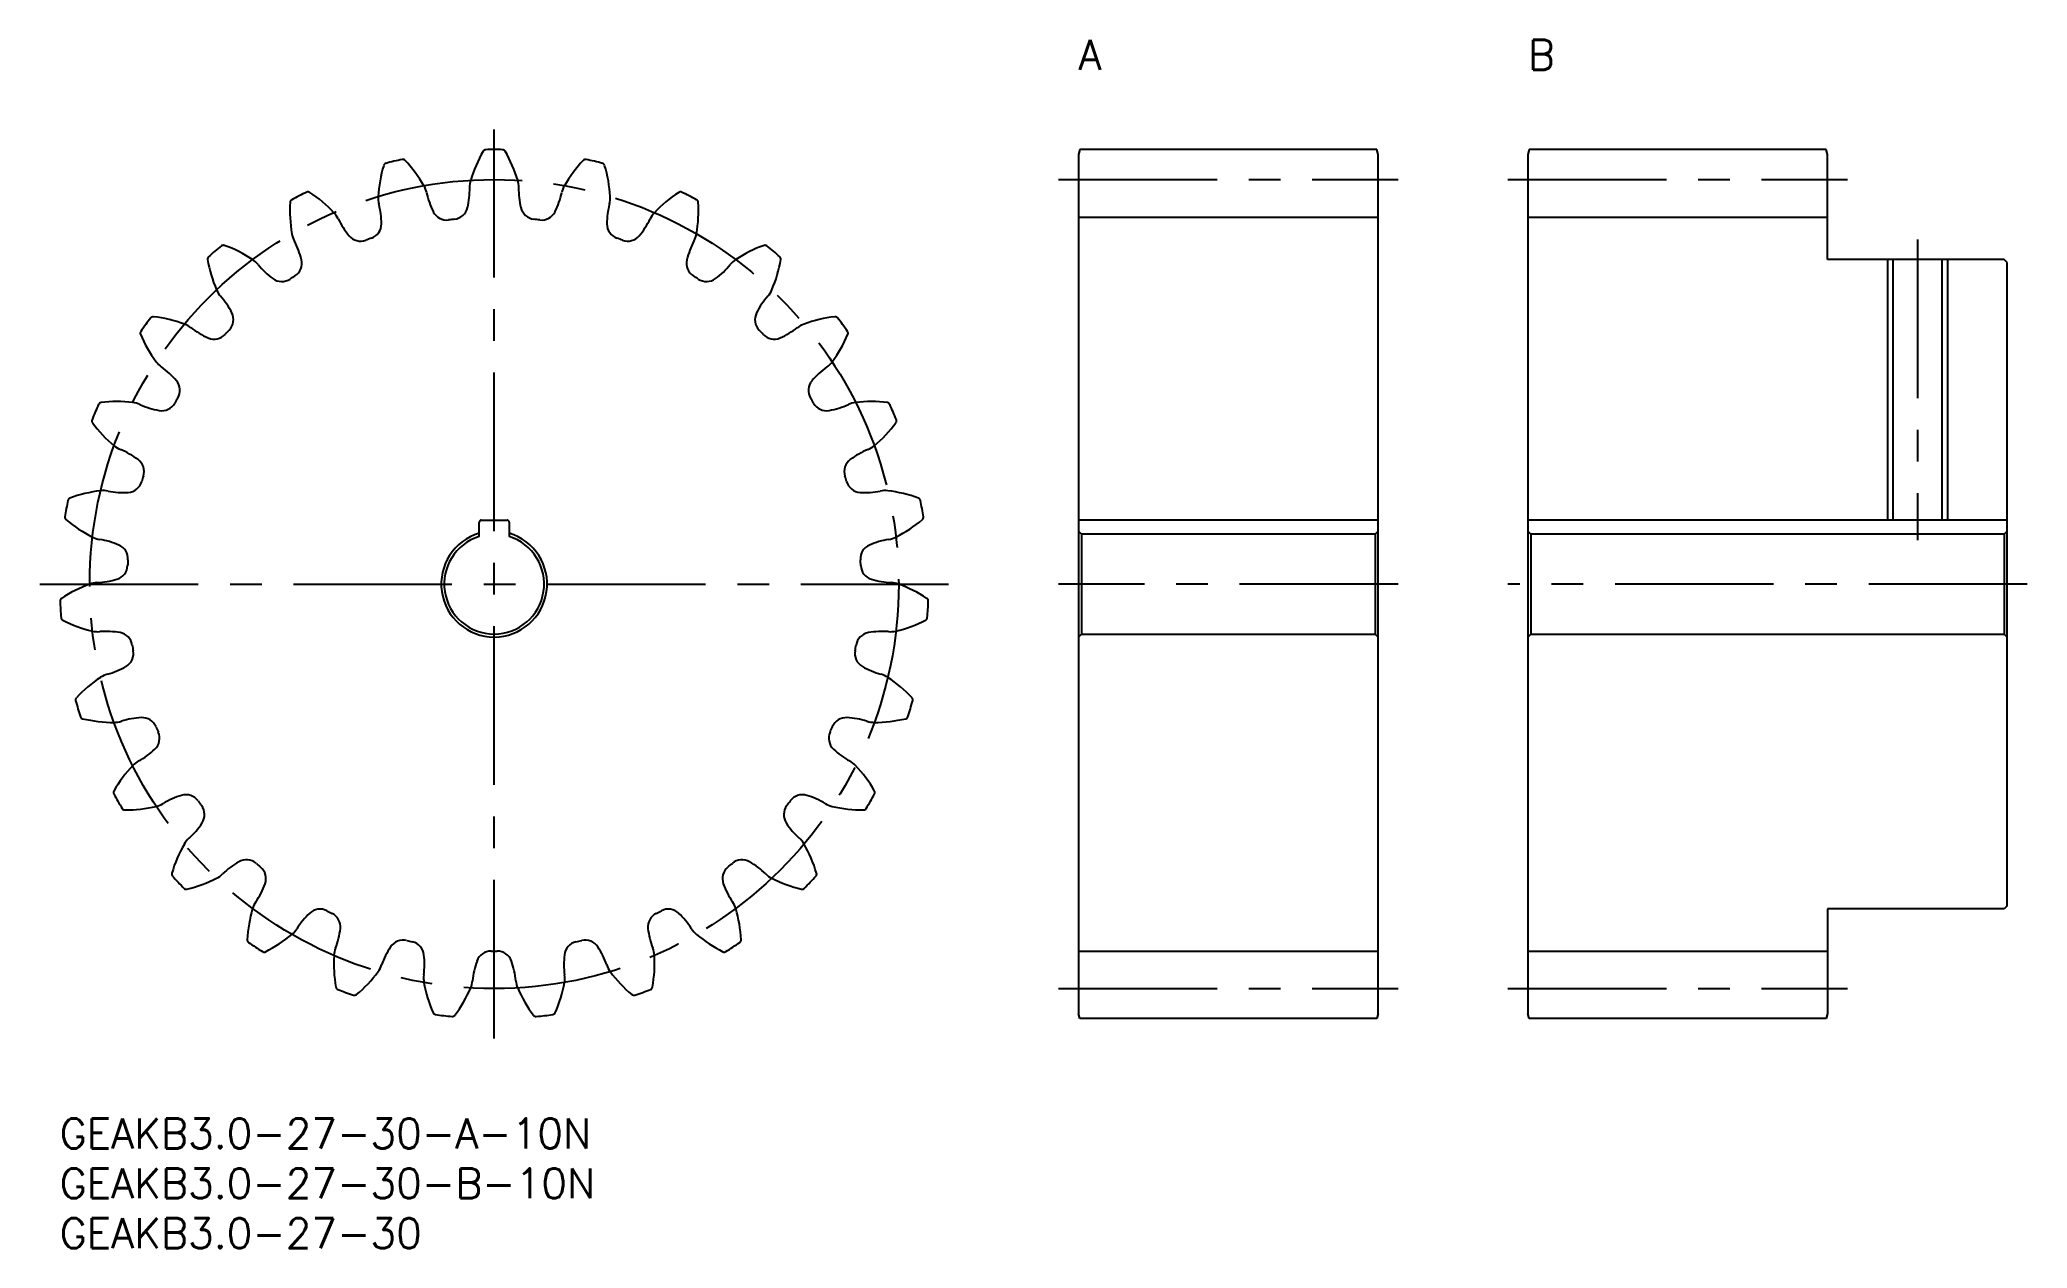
# Model space of a CAD drawing. Extents: x -2 to 197, y -13 to 108.
import ezdxf

# ---------------------------------------------------------------- set-up
doc = ezdxf.new("R2010")
doc.units = 0
doc.header["$LTSCALE"] = 0.5
doc.linetypes.add('CENTER', pattern=[50.8, 31.75, -6.35, 6.35, -6.35])
for name, color, linetype in [('MSM_CENTER', 1, 'CENTER'), ('MSM_CONTINUOUS', 7, 'CONTINUOUS'), ('MSM_NARROW', 5, 'CONTINUOUS'), ('MSM_PART_NUMBER', 7, 'CONTINUOUS')]:
    doc.layers.add(name, color=color, linetype=linetype)
doc.styles.get("Standard").update_dxf_attribs({"font": 'txt.shx', "height": 1, "bigfont": 'bigfont.shx'})

# ---------------------------------------------------------------- blocks, each defined once
blk = doc.blocks.new('*U2')
at = {"layer": 'MSM_PART_NUMBER'}
blk.add_text('GEAKB3.0-27-30-A-10N', height=3, dxfattribs=at).set_placement((0, -3))
blk = doc.blocks.new('*U3')
at = {"layer": 'MSM_PART_NUMBER'}
blk.add_text('GEAKB3.0-27-30-B-10N', height=3, dxfattribs=at).set_placement((0, -8))
blk = doc.blocks.new('*U5')
at = {"layer": 'MSM_PART_NUMBER'}
blk.add_text('GEAKB3.0-27-30', height=3, dxfattribs=at).set_placement((0, -13))
blk = doc.blocks.new('*U6')
at = {"layer": 'MSM_PART_NUMBER'}
blk.add_text('A', height=3, dxfattribs=at).set_placement((102, 105))
blk = doc.blocks.new('*U7')
at = {"layer": 'MSM_PART_NUMBER'}
blk.add_text('B', height=3, dxfattribs=at).set_placement((147, 105))

msp = doc.modelspace()

# ---------------------------------------------------------------- linework, layer by layer
at = {"layer": 'MSM_CENTER'}
for p, q in [((43.5, 8), (43.5, 99)), ((100, 94), (134, 94)), ((145, 94), (179, 94)), ((186, 88), (186, 57.9)), ((-2, 53.5), (89, 53.5)), ((134, 53.5), (100, 53.5)), ((197, 53.5), (145, 53.5)), ((100, 13), (134, 13)), ((145, 13), (179, 13))]:
    msp.add_line(p, q, dxfattribs=at)
msp.add_circle((43.5, 53.5), 40.5, dxfattribs=at)
at = {"layer": 'MSM_CONTINUOUS'}
for p, q in [((102.13, 97), (102, 96.5)), ((102, 96.5), (102, 10.5)), ((131.87, 97), (102.13, 97)), ((132, 96.5), (131.87, 97)), ((132, 10.5), (132, 96.5)), ((147.13, 97), (147, 96.5)), ((147, 96.5), (147, 10.5)), ((176.87, 97), (147.13, 97)), ((177, 96.5), (176.87, 97)), ((177, 86), (177, 96.5)), ((102, 90.25), (132, 90.25)), ((147, 90.25), (177, 90.25)), ((194.7, 86), (177, 86)), ((183.54, 86), (183.54, 59.9)), ((188.46, 86), (188.46, 59.9)), ((195, 85.7), (194.7, 86)), ((195, 21.3), (195, 85.7)), ((42, 58.27), (42, 59.7)), ((42.2, 59.9), (44.8, 59.9)), ((45, 59.7), (45, 58.27)), ((132, 59.9), (102, 59.9)), ((195, 59.9), (147, 59.9)), ((102, 58.8), (102.3, 58.5)), ((102.3, 58.5), (102.3, 48.5)), ((131.7, 58.5), (102.3, 58.5)), ((131.7, 58.5), (132, 58.8)), ((131.7, 58.5), (131.7, 48.5)), ((147, 58.8), (147.3, 58.5)), ((147.3, 58.5), (147.3, 48.5)), ((194.7, 58.5), (147.3, 58.5)), ((194.7, 58.5), (195, 58.8)), ((194.7, 58.5), (194.7, 48.5)), ((102.3, 48.5), (102, 48.2)), ((102.3, 48.5), (131.7, 48.5)), ((132, 48.2), (131.7, 48.5)), ((147.3, 48.5), (147, 48.2)), ((147.3, 48.5), (194.7, 48.5)), ((195, 48.2), (194.7, 48.5)), ((194.7, 21), (177, 21)), ((177, 21), (177, 10.5)), ((195, 21.3), (194.7, 21)), ((102, 16.75), (132, 16.75)), ((147, 16.75), (177, 16.75)), ((102.13, 10), (102, 10.5)), ((131.87, 10), (102.13, 10)), ((132, 10.5), (131.87, 10)), ((147.13, 10), (147, 10.5)), ((176.87, 10), (147.13, 10)), ((177, 10.5), (176.87, 10))]:
    msp.add_line(p, q, dxfattribs=at)
for centre, radius, start, end in [((32.73, 95.34), 0.3, 104.4406, 163.1713), ((43.5, 53.5), 43.5, 102.226, 104.4406), ((34.35, 95.72), 0.3, 43.4953, 102.226), ((24.78, 86.63), 13.5, 30, 43.4953), ((54.08, 90.06), 13.5, 149.838, 163.3333), ((42.67, 96.69), 0.3, 91.1073, 149.838), ((43.5, 53.5), 43.5, 88.8927, 91.1073), ((44.33, 96.69), 0.3, 30.162, 88.8927), ((32.92, 90.06), 13.5, 16.6667, 30.162), ((62.22, 86.63), 13.5, 136.5047, 150), ((52.65, 95.72), 0.3, 77.774, 136.5047), ((43.5, 53.5), 43.5, 75.5594, 77.774), ((54.27, 95.34), 0.3, 16.8287, 75.5594), ((45.36, 91.51), 13.5, 163.1713, 176.6667), ((43.5, 93.23), 2.46, 163.3333, 180.8066), ((43.5, 93.23), 2.46, 359.1934, 16.6667), ((41.64, 91.51), 13.5, 3.3333, 16.8287), ((36.54, 90.92), 13.5, 176.5047, 190), ((23.37, 91.72), 0.3, 117.774, 176.5047), ((43.5, 53.5), 43.5, 115.5594, 117.774), ((24.86, 92.47), 0.3, 56.8287, 115.5594), ((17.64, 81.42), 13.5, 43.3333, 56.8287), ((34.34, 92.16), 2.46, 176.6666, 194.14), ((23.9, 89.53), 8.31, 0.1799, 14.14), ((34.34, 92.16), 2.46, 12.5267, 30), ((44.85, 94.49), 8.31, 192.5267, 206.4867), ((32.74, 93.07), 8.31, 346.8466, 0.8067), ((54.26, 93.07), 8.31, 179.1933, 193.1534), ((42.15, 94.49), 8.31, 333.5133, 347.4733), ((52.66, 92.16), 2.46, 150, 167.4733), ((63.1, 89.53), 8.31, 165.86, 179.8201), ((52.66, 92.16), 2.46, 345.86, 3.3333), ((69.36, 81.42), 13.5, 123.1713, 136.6667), ((62.14, 92.47), 0.3, 64.4406, 123.1713), ((43.5, 53.5), 43.5, 62.226, 64.4406), ((50.46, 90.92), 13.5, 350, 3.4953), ((63.63, 91.72), 0.3, 3.4953, 62.226), ((25.67, 89), 2.46, 25.86, 43.3334), ((35.36, 93.7), 8.31, 205.86, 219.8201), ((30.71, 89.55), 1.5, 289.5404, 0.1799), ((38.75, 91.45), 1.5, 206.4868, 277.1263), ((43.5, 53.5), 36.75, 96.2071, 97.1263), ((39.36, 91.53), 1.5, 276.2071, 346.8466), ((47.64, 91.53), 1.5, 193.1534, 263.7929), ((43.5, 53.5), 36.75, 82.8737, 83.7929), ((48.25, 91.45), 1.5, 262.8738, 333.5132), ((56.29, 89.55), 1.5, 179.8201, 250.4596), ((51.64, 93.7), 8.31, 320.1799, 334.14), ((61.33, 89), 2.46, 136.6666, 154.14), ((25.67, 89), 2.46, 190, 207.4733), ((16.12, 84.03), 8.31, 13.5133, 27.4733), ((30.13, 89.34), 1.5, 219.8201, 290.4596), ((43.5, 53.5), 36.75, 109.5404, 110.4596), ((43.5, 53.5), 36.75, 69.5404, 70.4596), ((56.87, 89.34), 1.5, 249.5404, 320.1799), ((70.88, 84.03), 8.31, 152.5267, 166.4867), ((61.33, 89), 2.46, 332.5267, 350), ((15.1, 86.05), 0.3, 131.1073, 189.838), ((28.1, 88.31), 13.5, 189.838, 203.3333), ((43.5, 53.5), 43.5, 128.8927, 131.1073), ((16.38, 87.12), 0.3, 70.162, 128.8927), ((11.9, 74.71), 13.5, 56.6667, 70.162), ((17.96, 83.93), 2.46, 39.1934, 56.6667), ((22.74, 85.62), 1.5, 302.8738, 13.5132), ((64.26, 85.62), 1.5, 166.4868, 237.1263), ((69.04, 83.93), 2.46, 123.3333, 140.8066), ((75.1, 74.71), 13.5, 109.838, 123.3333), ((70.62, 87.12), 0.3, 51.1073, 109.838), ((43.5, 53.5), 43.5, 48.8927, 51.1073), ((58.9, 88.31), 13.5, 336.6667, 350.162), ((71.9, 86.05), 0.3, 350.162, 48.8927), ((26.31, 90.74), 8.31, 219.1933, 233.1534), ((22.23, 85.29), 1.5, 233.1534, 303.7929), ((43.5, 53.5), 36.75, 122.8737, 123.7929), ((43.5, 53.5), 36.75, 56.2071, 57.1263), ((64.77, 85.29), 1.5, 236.2071, 306.8466), ((60.69, 90.74), 8.31, 306.8466, 320.8067), ((17.96, 83.93), 2.46, 203.3333, 220.8066), ((9.82, 76.9), 8.31, 26.8466, 40.8067), ((77.18, 76.9), 8.31, 139.1933, 153.1534), ((69.04, 83.93), 2.46, 319.1934, 336.6667), ((43.5, 53.5), 43.5, 142.226, 144.4406), ((9.35, 79.96), 0.3, 83.4953, 142.226), ((7.86, 66.85), 13.5, 70, 83.4953), ((15.89, 79.97), 1.5, 316.2071, 26.8466), ((71.11, 79.97), 1.5, 153.1534, 223.7929), ((79.14, 66.85), 13.5, 96.5047, 110), ((77.65, 79.96), 0.3, 37.774, 96.5047), ((43.5, 53.5), 43.5, 35.5594, 37.774), ((8.36, 78.62), 0.3, 144.4408, 203.1713), ((20.49, 83.82), 13.5, 203.1713, 216.6667), ((11.63, 77.22), 2.46, 52.5267, 70), ((18.18, 85.77), 8.31, 232.5267, 246.4867), ((15.47, 79.52), 1.5, 246.4868, 317.1263), ((43.5, 53.5), 36.75, 136.2071, 137.1263), ((43.5, 53.5), 36.75, 42.8737, 43.7929), ((71.53, 79.52), 1.5, 222.8738, 293.5132), ((68.82, 85.77), 8.31, 293.5133, 307.4733), ((75.37, 77.22), 2.46, 110, 127.4733), ((66.51, 83.82), 13.5, 323.3333, 336.8287), ((78.64, 78.62), 0.3, 336.8287, 35.5594), ((11.63, 77.22), 2.46, 216.6666, 234.14), ((75.37, 77.22), 2.46, 305.86, 323.3333), ((5.33, 68.5), 8.31, 40.1799, 54.14), ((10.53, 72.89), 1.5, 329.5404, 40.1799), ((76.47, 72.89), 1.5, 139.8201, 210.4596), ((81.67, 68.5), 8.31, 125.86, 139.8201), ((4.17, 71.37), 0.3, 96.8287, 155.5594), ((5.74, 58.27), 13.5, 83.3333, 96.8287), ((7.02, 69.23), 2.46, 65.86, 83.3334), ((43.5, 53.5), 36.75, 149.5404, 150.4596), ((43.5, 53.5), 36.75, 29.5404, 30.4596), ((79.98, 69.23), 2.46, 96.6667, 114.14), ((81.26, 58.27), 13.5, 83.1713, 96.6667), ((82.83, 71.37), 0.3, 24.4406, 83.1713), ((3.51, 69.84), 0.3, 157.7741, 216.5047), ((43.5, 53.5), 43.5, 155.5594, 157.774), ((14.12, 77.69), 13.5, 216.5047, 230), ((11.43, 79.06), 8.31, 245.86, 259.8201), ((10.22, 72.36), 1.5, 259.8201, 330.4596), ((76.78, 72.36), 1.5, 209.5404, 280.1799), ((75.57, 79.06), 8.31, 280.1799, 294.14), ((72.88, 77.69), 13.5, 310, 323.4953), ((43.5, 53.5), 43.5, 22.226, 24.4406), ((83.49, 69.84), 0.3, 323.4953, 22.226), ((7.02, 69.23), 2.46, 230, 247.4733), ((2.9, 59.29), 8.31, 53.5133, 67.4733), ((6.95, 64.76), 1.5, 342.8738, 53.5132), ((80.05, 64.76), 1.5, 126.4868, 197.1263), ((84.1, 59.29), 8.31, 112.5267, 126.4867), ((79.98, 69.23), 2.46, 292.5267, 310), ((6.77, 64.18), 1.5, 273.1534, 343.7929), ((43.5, 53.5), 36.75, 162.8737, 163.7929), ((43.5, 53.5), 36.75, 16.2071, 17.1263), ((80.23, 64.18), 1.5, 196.2071, 266.8466), ((43.5, 53.5), 43.5, 168.8927, 171.1073), ((1.11, 61.82), 0.3, 110.162, 168.8927), ((5.66, 49.43), 13.5, 96.6667, 110.162), ((4.38, 60.4), 2.46, 79.1934, 96.6667), ((6.4, 70.97), 8.31, 259.1933, 273.1534), ((80.6, 70.97), 8.31, 266.8466, 280.8067), ((82.62, 60.4), 2.46, 83.3333, 100.8066), ((81.34, 49.43), 13.5, 69.838, 83.3333), ((85.89, 61.82), 0.3, 11.1073, 69.838), ((43.5, 53.5), 43.5, 8.8927, 11.1073), ((0.82, 60.18), 0.3, 171.1075, 229.838), ((9.33, 70.27), 13.5, 229.838, 243.3333), ((42.2, 59.7), 0.2, 90, 180), ((44.8, 59.7), 0.2, 0, 90), ((77.67, 70.27), 13.5, 296.6667, 310.162), ((86.18, 60.18), 0.3, 310.162, 8.8927), ((4.38, 60.4), 2.46, 243.3333, 260.8066), ((2.66, 49.77), 8.31, 66.8466, 80.8067), ((43.5, 53.5), 5.3, 106.4405, 73.5595), ((43.5, 53.5), 5, 107.4576, 72.5424), ((84.34, 49.77), 8.31, 99.1933, 113.1534), ((82.62, 60.4), 2.46, 279.1934, 296.6667), ((5.33, 56.03), 1.5, 356.2071, 66.8466), ((43.5, 53.5), 36.75, 176.2071, 177.1263), ((81.67, 56.03), 1.5, 113.1534, 183.7929), ((43.5, 53.5), 36.75, 2.8737, 3.7929), ((3.37, 61.95), 8.31, 272.5267, 286.4867), ((5.3, 55.42), 1.5, 286.4868, 357.1263), ((81.7, 55.42), 1.5, 182.8738, 253.5132), ((83.63, 61.95), 8.31, 253.5133, 267.4733), ((0.33, 51.82), 0.3, 123.4953, 182.226), ((43.5, 53.5), 43.5, 182.226, 184.4406), ((7.62, 40.81), 13.5, 110, 123.4953), ((3.84, 51.19), 2.46, 92.5267, 110), ((83.16, 51.19), 2.46, 70, 87.4733), ((79.38, 40.81), 13.5, 56.5047, 70), ((86.67, 51.82), 0.3, 357.774, 56.5047), ((43.5, 53.5), 43.5, 355.5594, 357.774), ((0.43, 50.16), 0.3, 184.4408, 243.1713), ((6.39, 61.93), 13.5, 243.1713, 256.6667), ((80.61, 61.93), 13.5, 283.3333, 296.8287), ((86.57, 50.16), 0.3, 296.8287, 355.5594), ((3.84, 51.19), 2.46, 256.6666, 274.14), ((4.62, 40.45), 8.31, 80.1799, 94.14), ((5.78, 47.16), 1.5, 9.5404, 80.1799), ((81.22, 47.16), 1.5, 99.8201, 170.4596), ((82.38, 40.45), 8.31, 85.86, 99.8201), ((83.16, 51.19), 2.46, 265.86, 283.3333), ((5.89, 46.56), 1.5, 299.8201, 10.4596), ((43.5, 53.5), 36.75, 189.5404, 190.4596), ((81.11, 46.56), 1.5, 169.5404, 240.1799), ((43.5, 53.5), 36.75, 349.5404, 350.4596), ((11.51, 32.88), 13.5, 123.3333, 136.8287), ((5.44, 42.11), 2.46, 105.86, 123.3334), ((2.5, 52.46), 8.31, 285.86, 299.8201), ((84.5, 52.46), 8.31, 240.1799, 254.14), ((81.56, 42.11), 2.46, 56.6667, 74.14), ((75.49, 32.88), 13.5, 43.1713, 56.6667), ((1.88, 41.91), 0.3, 136.8287, 195.5594), ((43.5, 53.5), 43.5, 195.5594, 197.774), ((43.5, 53.5), 43.5, 342.226, 344.4406), ((85.12, 41.91), 0.3, 344.4406, 43.1714), ((2.36, 40.31), 0.3, 197.7741, 256.5047), ((5.44, 53.15), 13.5, 256.5047, 270), ((8.68, 31.84), 8.31, 93.5133, 107.4733), ((8.26, 38.63), 1.5, 22.8738, 93.5132), ((78.74, 38.63), 1.5, 86.4868, 157.1263), ((78.32, 31.84), 8.31, 72.5267, 86.4867), ((81.56, 53.15), 13.5, 270, 283.4953), ((84.64, 40.31), 0.3, 283.4953, 342.226), ((5.44, 42.11), 2.46, 270, 287.4733), ((8.5, 38.07), 1.5, 313.1534, 23.7929), ((43.5, 53.5), 36.75, 202.8737, 203.7929), ((78.5, 38.07), 1.5, 156.2071, 226.8466), ((43.5, 53.5), 36.75, 336.2071, 337.1263), ((81.56, 42.11), 2.46, 252.5267, 270), ((3.84, 43.04), 8.31, 299.1933, 313.1534), ((83.16, 43.04), 8.31, 226.8466, 240.8067), ((17.13, 26.06), 13.5, 136.6667, 150.162), ((9.1, 33.64), 2.46, 119.1934, 136.6667), ((77.9, 33.64), 2.46, 43.3333, 60.8066), ((69.87, 26.06), 13.5, 29.838, 43.3333), ((5.68, 32.63), 0.3, 150.162, 208.8927), ((43.5, 53.5), 43.5, 208.8927, 211.1073), ((14.61, 24.39), 8.31, 106.8466, 120.8067), ((12.64, 30.91), 1.5, 36.2071, 106.8466), ((74.36, 30.91), 1.5, 73.1534, 143.7929), ((72.39, 24.39), 8.31, 59.1933, 73.1534), ((43.5, 53.5), 43.5, 328.8927, 331.1073), ((81.32, 32.63), 0.3, 331.1073, 29.838), ((6.51, 31.18), 0.3, 211.1075, 269.838), ((6.55, 44.38), 13.5, 269.838, 283.3333), ((9.1, 33.64), 2.46, 283.3333, 300.8066), ((43.5, 53.5), 36.75, 216.2071, 217.1263), ((13, 30.41), 1.5, 326.4868, 37.1263), ((74, 30.41), 1.5, 142.8738, 213.5132), ((43.5, 53.5), 36.75, 322.8737, 323.7929), ((77.9, 33.64), 2.46, 239.1934, 256.6667), ((80.45, 44.38), 13.5, 256.6667, 270.162), ((80.49, 31.18), 0.3, 270.162, 328.8927), ((14.6, 26.24), 2.46, 132.5267, 150), ((7.33, 34.17), 8.31, 312.5267, 326.4867), ((79.67, 34.17), 8.31, 213.5133, 227.4733), ((72.4, 26.24), 2.46, 30, 47.4733), ((24.17, 20.72), 13.5, 150, 163.4953), ((18.68, 24.4), 1.5, 49.5404, 120.1799), ((68.32, 24.4), 1.5, 59.8201, 130.4596), ((62.83, 20.72), 13.5, 16.5047, 30), ((11.51, 24.47), 0.3, 163.4953, 222.226), ((43.5, 53.5), 43.5, 222.226, 224.4406), ((9.65, 36.11), 13.5, 283.1713, 296.6667), ((14.6, 26.24), 2.46, 296.6667, 314.14), ((22.1, 18.51), 8.31, 120.1799, 134.14), ((43.5, 53.5), 36.75, 229.5404, 230.4596), ((19.15, 24), 1.5, 339.8201, 50.4596), ((67.85, 24), 1.5, 129.5404, 200.1799), ((43.5, 53.5), 36.75, 309.5404, 310.4596), ((64.9, 18.51), 8.31, 45.86, 59.8201), ((72.4, 26.24), 2.46, 225.86, 243.3333), ((77.35, 36.11), 13.5, 243.3333, 256.8287), ((43.5, 53.5), 43.5, 315.5594, 317.774), ((75.49, 24.47), 0.3, 317.774, 16.5047), ((12.66, 23.25), 0.3, 224.4406, 283.1713), ((12.76, 26.35), 8.31, 325.86, 339.8201), ((74.24, 26.35), 8.31, 200.1799, 214.14), ((74.34, 23.25), 0.3, 256.8287, 315.5594), ((32.25, 17.14), 13.5, 163.3333, 176.8287), ((21.67, 20.31), 2.46, 145.86, 163.3334), ((30.75, 14.52), 8.31, 133.5133, 147.4733), ((26.06, 19.46), 1.5, 62.8738, 133.5132), ((43.5, 53.5), 36.75, 242.8737, 243.7929), ((26.61, 19.18), 1.5, 353.1534, 63.7929), ((60.39, 19.18), 1.5, 116.2071, 186.8466), ((43.5, 53.5), 36.75, 296.2071, 297.1263), ((60.94, 19.46), 1.5, 46.4868, 117.1263), ((56.25, 14.52), 8.31, 32.5267, 46.4867), ((65.33, 20.31), 2.46, 16.6667, 34.14), ((54.75, 17.14), 13.5, 3.1713, 16.6667), ((14.57, 28.77), 13.5, 296.5047, 310), ((21.67, 20.31), 2.46, 310, 327.4733), ((19.85, 19.99), 8.31, 339.1933, 353.1534), ((67.15, 19.99), 8.31, 186.8466, 200.8067), ((65.33, 20.31), 2.46, 212.5267, 230), ((72.43, 28.77), 13.5, 230, 243.4953), ((19.07, 17.87), 0.3, 176.8287, 235.5594), ((43.5, 53.5), 43.5, 235.5594, 237.774), ((20.46, 16.95), 0.3, 237.774, 296.5047), ((40.94, 15.53), 13.5, 176.6667, 190.162), ((29.91, 16.17), 2.46, 159.1934, 176.6667), ((40.08, 12.63), 8.31, 146.8466, 160.8067), ((34.38, 16.35), 1.5, 76.2071, 146.8466), ((43.5, 53.5), 36.75, 256.2071, 257.1263), ((34.98, 16.21), 1.5, 6.4868, 77.1263), ((28.21, 15.44), 8.31, 352.5267, 6.4867), ((43.19, 15.25), 1.5, 89.5404, 160.1799), ((43.5, 53.5), 36.75, 269.5404, 270.4596), ((43.81, 15.25), 1.5, 19.8201, 90.4596), ((58.79, 15.44), 8.31, 173.5133, 187.4733), ((52.02, 16.21), 1.5, 102.8738, 173.5132), ((43.5, 53.5), 36.75, 282.8737, 283.7929), ((52.62, 16.35), 1.5, 33.1534, 103.7929), ((46.92, 12.63), 8.31, 19.1933, 33.1534), ((46.06, 15.53), 13.5, 349.838, 3.3333), ((57.09, 16.17), 2.46, 3.3333, 20.8066), ((66.54, 16.95), 0.3, 243.4953, 302.226), ((43.5, 53.5), 43.5, 302.226, 304.4406), ((67.93, 17.87), 0.3, 304.4406, 3.1713), ((21.06, 22.76), 13.5, 309.838, 323.3333), ((29.91, 16.17), 2.46, 323.3333, 340.8066), ((38.89, 14.04), 2.46, 172.5267, 190), ((49.6, 12.94), 8.31, 160.1799, 174.14), ((37.4, 12.94), 8.31, 5.86, 19.8201), ((48.11, 14.04), 2.46, 350, 7.4733), ((57.09, 16.17), 2.46, 199.1934, 216.6667), ((65.94, 22.76), 13.5, 216.6667, 230.162), ((27.94, 13.2), 0.3, 190.162, 248.8927), ((43.5, 53.5), 43.5, 248.8927, 251.1073), ((29.51, 12.63), 0.3, 251.1073, 309.838), ((49.76, 15.96), 13.5, 190, 203.4953), ((28.75, 18.42), 13.5, 323.1713, 336.6667), ((38.89, 14.04), 2.46, 336.6667, 354.14), ((48.11, 14.04), 2.46, 185.86, 203.3334), ((58.25, 18.42), 13.5, 203.3333, 216.8287), ((37.24, 15.96), 13.5, 336.5047, 350), ((57.49, 12.63), 0.3, 230.162, 288.8927), ((43.5, 53.5), 43.5, 288.8927, 291.1073), ((59.06, 13.2), 0.3, 291.1075, 349.838), ((37.66, 10.7), 0.3, 203.4953, 262.226), ((43.5, 53.5), 43.5, 262.226, 264.4406), ((39.31, 10.5), 0.3, 264.4408, 323.1713), ((47.69, 10.5), 0.3, 216.8287, 275.5594), ((43.5, 53.5), 43.5, 275.5594, 277.774), ((49.34, 10.7), 0.3, 277.7738, 336.5047)]:
    msp.add_arc(centre, radius, start, end, dxfattribs=at)
at = {"layer": 'MSM_NARROW'}
for p, q in [((183, 86), (183, 59.9)), ((189, 86), (189, 59.9))]:
    msp.add_line(p, q, dxfattribs=at)

# ---------------------------------------------------------------- block references
at = {"layer": 'MSM_CONTINUOUS'}
for name in ['*U6', '*U7', '*U2', '*U3', '*U5']:
    msp.add_blockref(name, (0, 0), dxfattribs=at)

doc.saveas('drawing.dxf')
